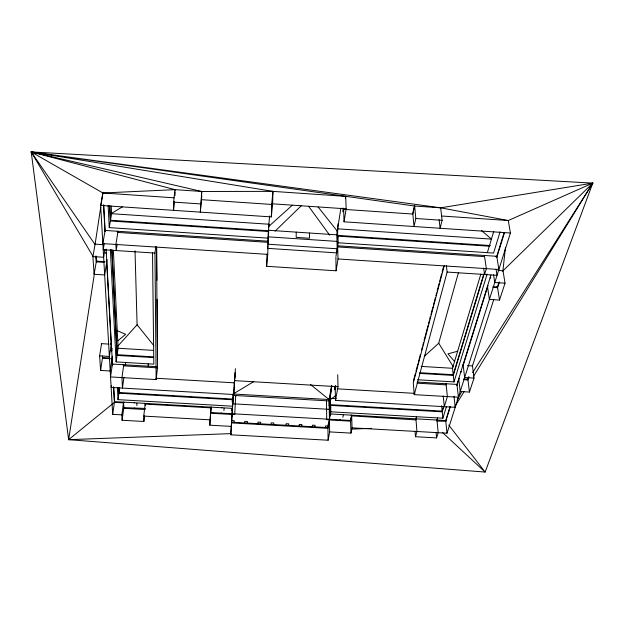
<?xml version="1.0" encoding="UTF-8"?>
<svg xmlns="http://www.w3.org/2000/svg" width="624" height="624" viewBox="0 0 624 624"><rect width="100%" height="100%" fill="white"/><g stroke="black" fill="none" stroke-linecap="round" stroke-linejoin="round"><path stroke-width="0.94" d="M93.304 256.877L31.2 151.936L592.8 183.105L485.144 472.064L68.64 439.67L31.2 151.936L175.048 189.649L173.605 202.106L173.542 210.335L174.533 201.708M175.001 195.554L175.032 191.981M175.048 190.203L175.048 189.649L102.882 192.98L31.2 151.936L95.137 244.655M296.236 232.128L296.189 237.377L309.481 238.259L309.465 233.009M103.015 192.239L100.651 205.429L271.346 216.91L272.602 203.837L272.969 191.373L31.2 151.936L201.724 191.474L272.969 191.373L345.719 196.365L346.148 208.837L344.042 221.809L510.432 233.002L508.264 220.529L440.645 207.815L31.2 151.936L414.64 206.037L440.645 207.815L592.8 183.105L473.359 376.6M271.346 216.91L271.744 203.713M175.048 189.649L201.724 191.474L200.32 212.137L201.763 195.991M201.724 191.474L201.458 199.68L271.721 204.454M201.529 198.931L201.607 196.615M338.005 258.96L498.88 269.467L496.782 256.292L337.654 245.786L338.005 258.96L336.086 270.8L266.604 266.3L267.002 254.085M268.008 240.521L268.273 232.144M267.751 254.374L268.172 241.199L105.113 230.435L102.851 243.602L267.751 254.374L266.604 266.3M268.453 232.354L268.382 234.554L268.905 224.227L111.602 213.697L111.228 205.982M267.969 244.062L268.671 231.52L110.37 220.99L109.606 205.561M209.812 425.186L210.974 407.144L209.812 425.186L231.387 426.395L232.939 397.901M211.294 412.55L210.717 412.16M211.567 407.176L210.951 407.503M233.119 394.532L233.158 394.001L233.08 395.39L329.129 400.936L329.659 431.909L328.123 440.224L230.763 434.803L231.707 418.798M233.321 393.627L232.448 408.728L231.878 408.33M111.415 385.577L111.142 387.434L233.743 394.516L234.468 380.297M234.655 376.81L234.827 374.525L234.616 377.528M233.743 394.516L235.412 368.714M221.099 413.111L221.692 413.143M221.426 407.737L222.027 407.768M223.946 410.584L224.094 408.252M231.488 413.696L232.105 413.377M233.243 394.189L232.814 400.28L232.229 400.241M232.471 406.731L233.025 399.071L119.02 392.512L118.794 387.808M231.839 416.98L232.643 405.155M234.265 383.994L234.437 381.716M234.71 378.004L234.983 374.291M235.139 372.434L234.374 382.832L155.992 378.253M230.763 434.803L231.387 426.395M235.669 396.076L235.716 395.538L234.71 414.414L232.042 414.266M234.101 422.331L234.218 420.763L231.574 420.607M244.67 422.924L244.811 421.356L247.455 421.504L247.307 423.08M269.638 215.951L268.64 226.528L292.321 205.195M268.616 227.253L268.905 224.227M267.454 248.765L267.805 245.778M271.44 206.934L272.969 191.373M257.86 423.673L258.024 422.105L260.668 422.253L260.497 423.821M502.866 271.245L505.44 247.58M156.671 366.678L112.445 364.073L110.542 376.927L156.148 379.587L157.482 367.856L156.515 246.87M491.369 239.109L337.756 228.829L337.288 231.839L338.122 223.54M271.034 424.414L271.222 422.846L273.858 422.994L273.671 424.562M122.101 420.264L123.809 407.581L123.568 402.152L121.844 414.859L122.101 420.264L143.879 421.489L143.746 416.091L145.267 403.393L145.314 405.631M143.879 421.489L144.534 415.966M156.148 379.587L154.955 253.079L155.766 246.605M285.948 425.256L286.159 423.688L288.795 423.836L288.577 425.404M123.934 377.286L122.444 388.089L121.961 377.598L123.755 364.736L123.778 365.134L123.131 364.705M232.635 406.201L118.022 399.649L118.927 393.221L118.646 387.582M119.02 392.512L119.66 387.964M121.844 414.859L112.694 414.344L114.512 401.638L113.716 387.161M152.513 252.369L153.824 364.151L116.095 361.92L117.047 355.415L111.797 249.709M153.707 356.873L117.148 354.697L118.092 348.262L113.357 250.208M112.063 348.293L111.735 351.062L111.095 351.023M112.102 357.708L112.336 356.14M112.117 358.114L110.198 370.991L100.604 370.43L99.622 355.852L101.564 343.652L108.709 344.081M299.083 425.989L299.317 424.429L301.946 424.577L301.712 426.137M100.721 207.191L95.105 244.156L103.186 244.678M101.01 205.296L102.882 192.98L174.018 197.816M231.13 433.61L68.64 439.67L94.466 273.406M100.604 370.43L102.601 357.146L103.256 357.583M340.876 208.213L336.796 234.101L337.178 248.773L267.883 244.21M117.195 244.085L116.165 250.559L115.892 244.46L117.998 231.286L118.022 231.8L117.304 231.754L117.289 231.239M337.459 238.407L337.756 228.829M489.598 246.223L337.958 236.129L337.483 239.14L337.405 236.207M335.876 256.901L336.086 270.8M336.016 256.004L338.138 242.783L337.958 236.129M345.415 198.221L345.719 196.365M312.203 426.73L312.46 425.17L315.081 425.318L314.824 426.878M107.071 259.724L106.805 261.323L106.111 261.277M104.926 249.623L103.639 257.26L92.898 256.565L95.238 243.415M268.46 238.173L109.255 227.635L110.37 220.99M268.694 230.786L110.495 220.256L111.602 213.697M104.177 243.984L103.202 249.717L154.955 253.079M106.135 261.76L106.829 261.807L104.66 274.934L94.099 274.264L96.385 261.136L96.065 256.175M326.555 409.711L326.648 409.18M328.489 400.709L328.809 398.9M329.004 400.078L331.555 385.733M329.199 405.116L331.812 385.843L329.059 403.26M325.299 427.471L325.58 425.911L328.201 426.059L328.169 424.172M336.336 398.674L330.548 398.338L329.207 405.818L329.792 405.85M330.213 407.191L329.378 411.801L329.963 411.832M330.548 398.338L330.275 406.832L330.798 407.222M330.221 407.667L329.386 412.269L329.971 412.3L329.995 413.252M330.291 407.542L330.673 405.397L442.221 411.817L443.875 406.388M330.478 409.539L329.441 415.342L330.026 415.373M330.283 411.216L329.449 415.818L330.034 415.849M328.123 440.224L327.92 427.619L330.79 411.817L330.673 405.397M335.525 385.772L334.784 389.86L334.706 386.17M335.221 388.721L335.728 385.921M330.026 419.289L329.503 418.907M330.993 413.985L330.338 414.313L330.151 399.789L335.595 395.741M453.983 396.193L455.216 407.316L335.478 400.397L338.005 386.701L337.717 374.767M339.706 419.843L340.291 419.874M340.735 414.547L341.32 414.578M342.865 417.355L343.317 415.054M349.963 420.42L350.626 420.108L350.571 418.571M351.047 415.132L351.562 415.522M350.961 433.103L350.548 420.459L351.64 415.163L352.061 427.838L350.961 433.103L329.659 431.909M414.453 205.826L412.784 213.299L414.001 226.512L415.818 218.509L414.57 205.288M414.64 206.037L412.854 214.048L343.637 209.344M440.513 208.354L440.645 207.815L442.112 220.288L440.107 228.275L439.117 219.64M413.416 380.999L414.5 376.888M414.718 376.061L415.459 373.246M415.958 371.358L417.94 363.839M418.439 361.951L420.397 354.502M421.629 349.853L422.362 347.061M422.854 345.197L423.587 342.404M424.078 340.54L428.009 325.642M428.501 323.778L429.234 320.986M429.725 319.121L430.459 316.329M430.958 314.449L432.947 306.914M433.438 305.035L435.427 297.5M435.919 295.62L436.667 292.796M437.159 290.909L439.148 283.374M439.647 281.494L441.628 273.959M442.127 272.08L443.617 266.432M444.249 265.676L413.291 382.941L414.242 394.649L458.414 397.223L456.947 384.407L417.066 382.052M414.242 394.649L447.127 272.064L446.378 265.59M415.826 419.188L416.512 416.715M415.888 419.905L351.663 415.88L350.571 421.169L329.449 419.975L327.935 428.329L231.418 422.9L232.042 414.445L210.655 413.236L210.92 407.854L145.181 404.11M424.297 356.343L438.719 343.223L458.383 272.821M436.964 420.038L438.181 432.697L436.582 437.908L415.475 436.722L416.949 431.496L415.927 418.837M445.918 384.142L446.035 383.76L447.385 396.583L444.304 406.692L443.204 395.92M436.862 420.389L437.603 417.924M419.734 372.707L453.211 374.704L452.494 368.285L480.831 274.139M487.352 252.658L493.74 231.426M436.925 421.099L445.793 421.247L446.698 419.562M330.665 404.687L442.151 411.107L443.524 406.583M453.211 374.704L483.756 274.154M417.472 379.743L454.015 381.904L453.289 375.422L484.146 273.952M330.79 411.817L442.868 418.22L446.472 406.489M454.015 381.904L487.118 274.069M500.074 231.855L493.561 253.063L338.138 242.783M456.347 384.368L456.83 384.782L490.948 275.059M495.94 256.737L496.096 256.246M352.061 427.838L447.018 433.189L445.715 420.537L450.044 406.606M496.626 256.776L504.161 232.557M445.793 421.247L450.411 406.403M456.916 385.507L458.819 379.4M463.187 365.368L487.562 287.048M496.751 257.525L504.566 232.393M490.659 278.179L490.807 277.711L490.136 277.664M447.018 433.189L510.432 233.002M467.267 379.181L468 378.83M496.805 286.907L497.624 286.486M458.734 378.674L460.216 391.521L469.451 392.059L467.875 379.22L468.585 377.013M487.453 286.307L489.388 299.434L499.52 300.074L497.468 286.946L498.989 282.212M468.967 376.826L467.961 379.946L463.835 379.696M472.337 366.319L493.748 299.653M499.379 282.095L497.585 287.687L493.054 287.399M469.451 392.059L474.014 378.089L472.376 365.196M499.52 300.074L505.034 283.187L503.022 270.769L592.8 183.105L508.264 220.529L441.527 215.998M457.103 400.171L461.627 391.747M454.982 406.364L464.17 391.482M472.649 372.559L592.8 183.105M117.796 346.156L137.093 324.776L135.018 250.825M275.083 231.153L301.213 205.826M117.819 340.782L125.627 334.3L116.969 330.564M68.64 439.67L114.41 402.355L123.466 402.87L123.716 408.299L145.298 409.523M111.766 213.268L122.546 206.747M233.977 393.502L253.765 381.599M457.79 351.203L447.946 353.839L454.639 361.538M351.78 429.109L371.241 428.384M232.619 403.79L329.269 409.328M114.512 401.638L232.471 408.369M330.408 413.954L445.715 420.537M123.583 402.519L124.168 402.191M145.275 403.751L144.667 403.354M231.707 409.773L232.3 409.812M123.794 407.222L124.41 407.62M145.376 408.447L123.809 407.581M210.701 412.519L350.548 420.459M329.347 419.788L326.703 419.632L326.516 400.787M143.746 416.091L210.077 419.835M231.457 422.183L327.92 427.619M123.599 365.859L157.482 367.856M417.16 383.167L446.152 384.875M234.764 380.656L338.005 386.701M337.163 388.838L414.921 393.377M234.125 394.056L329.105 399.547L310.518 384.517M118.927 393.221L232.986 399.781M232.253 399.883L232.838 399.922M329.269 405.467L329.854 405.499M232.268 401.209L232.861 401.24M232.245 401.567L232.838 401.599M232.229 401.918L232.822 401.95M232.214 402.035L232.807 402.074M110.674 343.457L111.322 343.496L109.356 356.429L99.622 355.852M110.698 343.871L111.337 343.91M462.977 365.032L463.593 365.071M110.565 344.191L111.205 344.23L106.712 262.548M467.376 365.617L472.469 365.921M118.092 348.262L153.504 350.384M421.075 366.405L452.494 368.285M111.072 350.618L111.712 350.657M460.957 371.514L461.573 371.553M460.84 371.904L461.448 371.943M117.047 355.415L153.621 357.591M419.788 373.425L453.289 375.422M474.014 378.089L464.646 377.536L463.094 364.642M458.851 378.292L459.459 378.331M102.625 357.544L109.66 357.965M463.741 378.971L467.875 379.22M110.464 358.745L102.508 358.277L102.359 355.976M267.563 248.352L336.734 252.892L337.685 246.932L484.567 256.62M497.929 270.442L503.022 270.769M447.127 272.064L497.032 275.309L496.127 269.576M105.635 252.736L106.337 252.782M105.659 253.227L106.361 253.274M505.034 283.187L494.746 282.524L493.568 274.88M96.353 260.653L97.087 261.175M487.594 285.839L488.264 285.886M96.385 261.136L104.325 261.643M492.944 286.658L497.468 286.946M104.2 262.384L96.26 261.877L95.878 256.019M268.336 230.272L336.812 234.827M337.935 235.396L490.456 245.552M268.125 236.831L336.983 241.394M117.819 232.432L268.133 242.346M272.602 203.837L346.148 208.837M173.605 202.106L200.577 203.931M415.818 218.509L442.112 220.288M231.683 410.249L232.276 410.296M481.338 230.412L491.533 239.125M442.556 432.572L485.144 472.064L448.773 425.1M137.093 324.776L153.855 345.673M318.092 206.981L337.264 231.114M308.74 206.482L329.722 235.217M438.719 343.223L453.313 366.826M484.396 255.473L486.361 268.648L484.583 274.498L483.631 268.024M441.605 405.67L442.151 411.107M442.221 411.817L442.868 418.22M436.067 432.409L436.582 437.908M415.038 431.223L415.475 436.722M92.898 256.565L94.099 274.264M101.564 343.652L101.587 344.058M100.651 205.429L112.694 414.344M113.077 364.112L112.468 364.463L106.135 249.148M103.693 204.649L105.136 230.95M103.561 205.397L105.011 231.691M112.008 358.839L112.359 365.188M113.56 386.919L114.41 402.355M108.124 205.46L109.255 227.635M110.37 249.553L116.095 361.92M117.398 387.465L118.022 399.649M109.777 205.795L110.495 220.256M111.961 249.951L117.148 354.697M125.541 362.482L125.642 364.853M134.121 402.753L134.722 402.792M134.308 408.182L134.901 408.213M344.042 221.809L343.613 208.595L343.099 211.793L342.982 207.987M136.843 403.276L136.921 405.631M335.197 387.605L335.478 400.397M148.177 363.815L148.216 366.179M156.679 247.424L156.936 280.223M157.084 299.224L157.56 359.837"/></g></svg>
